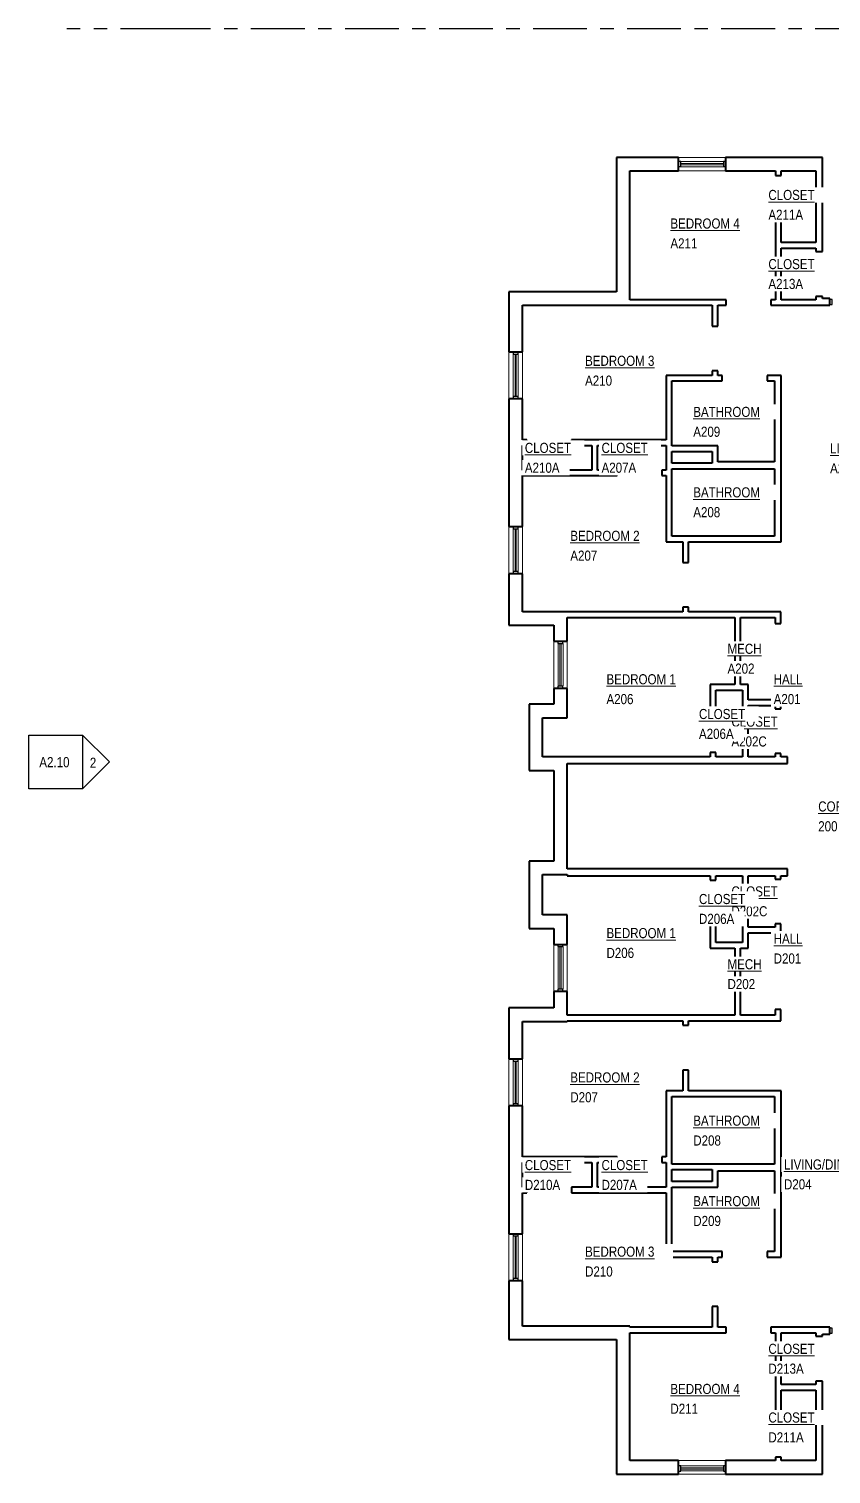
# Model space of a CAD drawing. Header units: inches. Extents: x -118 to 1455, y -116 to 1419.
# Drawn here: x -118 to 598, y -116 to 1174 of the extents above; entities that cross this region are included whole.
import ezdxf

# ---------------------------------------------------------------- set-up
doc = ezdxf.new("R2010")
doc.units = ezdxf.units.IN
doc.header["$MEASUREMENT"] = 0
doc.linetypes.add('Grid Line', pattern=[84, 48, -12, 12, -12])
for name, color, linetype, lineweight in [('A-AREA-IDEN', 2, 'Continuous', 9), ('A-GLAZ-CURT', 52, 'Continuous', 9), ('A-GLAZ-CWMG', 51, 'Continuous', 9), ('A-WALL', 113, 'Continuous', 15), ('G-ANNO-SYMB', 111, 'Continuous', 9), ('I-WALL', 2, 'Continuous', 15), ('S-GRID', 1, 'Continuous', 9)]:
    doc.layers.add(name, color=color, linetype=linetype, lineweight=lineweight)
doc.styles.add('Arial Narrow', font='ARIALN.TTF', dxfattribs={"height": 9})

# ---------------------------------------------------------------- blocks, each defined once
blk = doc.blocks.new('Rectangular Mullion - 4 1_2_ x 2_ Rectangular_CE_-5154610-LEVEL 2')
at = {"layer": 'A-GLAZ-CWMG', "lineweight": 25}
for p, q in [((-2, 2.25), (0, 2.25)), ((-2, -2.25), (-2, 2.25)), ((0, 2.25), (0, -2.25)), ((0, -2.25), (-2, -2.25))]:
    blk.add_line(p, q, dxfattribs=at)
blk = doc.blocks.new('Rectangular Mullion - 4 1_2_ x 2_ Rectangular_CE_-5154614-LEVEL 2')
at = {"layer": 'A-GLAZ-CWMG', "lineweight": 25}
for p, q in [((-2, 2.25), (0, 2.25)), ((-2, -2.25), (-2, 2.25)), ((0, 2.25), (0, -2.25)), ((0, -2.25), (-2, -2.25))]:
    blk.add_line(p, q, dxfattribs=at)
blk = doc.blocks.new('System Panel - zGlazed-5154618-LEVEL 2')
at = {"layer": 'A-GLAZ-CURT', "lineweight": 15}
for p, q in [((19, 0.5), (-19, 0.5)), ((-19, 0.5), (-19, -0.5)), ((19, -0.5), (19, 0.5)), ((-19, -0.5), (19, -0.5))]:
    blk.add_line(p, q, dxfattribs=at)
blk = doc.blocks.new('Rectangular Mullion - 4 1_2_ x 2_ Rectangular_CE_-5154617-LEVEL 2')
at = {"layer": 'A-GLAZ-CWMG'}
for p, q in [((463.9, 1055.4), (501.9, 1055.4)), ((463.9, 1050.9), (501.9, 1050.9))]:
    blk.add_line(p, q, dxfattribs=at)
blk = doc.blocks.new('Rectangular Mullion - 4 1_2_ x 2_ Rectangular_CE_-5154619-LEVEL 2')
at = {"layer": 'A-GLAZ-CWMG', "lineweight": 25}
for p, q in [((-2, 2.25), (0, 2.25)), ((-2, -2.25), (-2, 2.25)), ((0, 2.25), (0, -2.25)), ((0, -2.25), (-2, -2.25))]:
    blk.add_line(p, q, dxfattribs=at)
blk = doc.blocks.new('Rectangular Mullion - 4 1_2_ x 2_ Rectangular_CE_-5154620-LEVEL 2')
at = {"layer": 'A-GLAZ-CWMG', "lineweight": 25}
for p, q in [((0, 2.25), (-2, 2.25)), ((-2, 2.25), (-2, -2.25)), ((0, -2.25), (0, 2.25)), ((-2, -2.25), (0, -2.25))]:
    blk.add_line(p, q, dxfattribs=at)
blk = doc.blocks.new('System Panel - zGlazed-5154623-LEVEL 2')
at = {"layer": 'A-GLAZ-CURT', "lineweight": 15}
for p, q in [((19, 0.5), (-19, 0.5)), ((-19, 0.5), (-19, -0.5)), ((19, -0.5), (19, 0.5)), ((-19, -0.5), (19, -0.5))]:
    blk.add_line(p, q, dxfattribs=at)
blk = doc.blocks.new('Rectangular Mullion - 4 1_2_ x 2_ Rectangular_CE_-5154622-LEVEL 2')
at = {"layer": 'A-GLAZ-CWMG'}
for p, q in [((931.9, 1055.4), (893.9, 1055.4)), ((931.9, 1050.9), (893.9, 1050.9))]:
    blk.add_line(p, q, dxfattribs=at)
blk = doc.blocks.new('Rectangular Mullion - 4 1_2_ x 2_ Rectangular_CE_-5154624-LEVEL 2')
at = {"layer": 'A-GLAZ-CWMG', "lineweight": 25}
for p, q in [((-2, 2.25), (0, 2.25)), ((-2, -2.25), (-2, 2.25)), ((0, 2.25), (0, -2.25)), ((0, -2.25), (-2, -2.25))]:
    blk.add_line(p, q, dxfattribs=at)
blk = doc.blocks.new('Rectangular Mullion - 4 1_2_ x 2_ Rectangular_CE_-5154625-LEVEL 2')
at = {"layer": 'A-GLAZ-CWMG', "lineweight": 25}
for p, q in [((0, 2.25), (-2, 2.25)), ((-2, 2.25), (-2, -2.25)), ((0, -2.25), (0, 2.25)), ((-2, -2.25), (0, -2.25))]:
    blk.add_line(p, q, dxfattribs=at)
blk = doc.blocks.new('Elevation - Detail Number_CE_-134675-LEVEL 2')
at = {"layer": 'G-ANNO-SYMB', "lineweight": 25}
for p, q in [((-0.25, -0.25), (-0.25, 0.25)), ((-0.25, 0.25), (0.25, 0.25)), ((0.25, 0.25), (0.25, -0.25)), ((0.25, -0.25), (-0.25, -0.25))]:
    blk.add_line(p, q, dxfattribs=at)
blk = doc.blocks.new('Elevation - Detail Number_CE_-46063-LEVEL 2')
at = {"layer": 'G-ANNO-SYMB', "lineweight": 25}
for p, q in [((0, 0.25), (-0.25, 0)), ((0.25, 0), (0, 0.25)), ((-0.25, 0), (0.25, 0))]:
    blk.add_line(p, q, dxfattribs=at)

msp = doc.modelspace()

# ---------------------------------------------------------------- linework, layer by layer
at = {"layer": 'A-WALL', "lineweight": 40}
for p, q in [((406.4, 1059.2), (406.4, 939.2)), ((461.9, 1059.2), (406.4, 1059.2)), ((461.9, 1047.2), (461.9, 1059.2)), ((590.4, 1059.2), (503.9, 1059.2)), ((503.9, 1059.2), (503.9, 1047.2)), ((590.4, 975.2), (590.4, 1059.2)), ((418.4, 932.2), (418.4, 1047.2)), ((418.4, 1047.2), (461.9, 1047.2)), ((503.9, 1047.2), (548.4, 1047.2)), ((553.4, 1047.2), (584.4, 1047.2)), ((584.4, 1047.2), (584.4, 983.2)), ((584.4, 978.2), (584.4, 975.2)), ((584.4, 975.2), (590.4, 975.2)), ((310.4, 939.2), (310.4, 885.7)), ((406.4, 939.2), (310.4, 939.2)), ((584.4, 935.2), (584.4, 932.2)), ((590.4, 935.2), (584.4, 935.2)), ((590.4, 933.2), (590.4, 935.2)), ((597.1, 933.2), (590.4, 933.2)), ((597.1, 927.2), (597.1, 933.2)), ((322.4, 885.7), (322.4, 927.2)), ((322.4, 927.2), (418.4, 927.2)), ((584.4, 927.2), (597.1, 927.2)), ((310.4, 885.7), (322.4, 885.7)), ((553.6, 864.7), (547.6, 864.7)), ((553.6, 721.2), (553.6, 864.7)), ((547.6, 859.7), (547.6, 787.4)), ((322.4, 843.7), (310.4, 843.7)), ((310.4, 843.7), (310.4, 729.7)), ((322.4, 807.2), (322.4, 843.7)), ((322.4, 780.2), (322.4, 802.2)), ((491.9, 787.4), (491.9, 786.4)), ((547.6, 787.4), (496.9, 787.4)), ((322.4, 729.7), (322.4, 775.2)), ((491.9, 781.4), (547.6, 781.4)), ((547.6, 781.4), (547.6, 721.2)), ((310.4, 729.7), (322.4, 729.7)), ((322.4, 687.7), (310.4, 687.7)), ((310.4, 687.7), (310.4, 641.7)), ((322.4, 653.7), (322.4, 687.7)), ((362.4, 653.7), (322.4, 653.7)), ((362.4, 627.4), (362.4, 648.7)), ((310.4, 641.7), (350.4, 641.7)), ((350.4, 641.7), (350.4, 627.4)), ((350.4, 627.4), (362.4, 627.4)), ((362.4, 585.4), (350.4, 585.4)), ((350.4, 585.4), (350.4, 571.2)), ((362.4, 559.2), (362.4, 585.4)), ((328.4, 571.2), (328.4, 512.2)), ((350.4, 571.2), (328.4, 571.2)), ((340.4, 524.2), (340.4, 559.2)), ((340.4, 559.2), (362.4, 559.2)), ((490.1, 524.2), (340.4, 524.2)), ((362.4, 424.2), (362.4, 518.2)), ((362.4, 518.2), (559.1, 518.2)), ((519.1, 524.2), (495.1, 524.2)), ((548.1, 524.2), (524.1, 524.2)), ((559.1, 524.2), (553.1, 524.2)), ((559.1, 518.2), (559.1, 524.2)), ((328.4, 512.2), (350.4, 512.2)), ((350.4, 512.2), (350.4, 431.2)), ((328.4, 431.2), (328.4, 371.2)), ((350.4, 431.2), (328.4, 431.2)), ((340.4, 383.2), (340.4, 419.2)), ((340.4, 419.2), (362.4, 419.2)), ((559.1, 424.2), (362.4, 424.2)), ((362.4, 419.2), (362.4, 418.2)), ((362.4, 418.2), (490.1, 418.2)), ((495.1, 418.2), (519.1, 418.2)), ((524.1, 418.2), (548.1, 418.2)), ((553.1, 418.2), (559.1, 418.2)), ((559.1, 418.2), (559.1, 424.2)), ((362.4, 383.2), (340.4, 383.2)), ((362.4, 356.9), (362.4, 383.2)), ((328.4, 371.2), (350.4, 371.2)), ((350.4, 371.2), (350.4, 356.9)), ((350.4, 356.9), (362.4, 356.9)), ((362.4, 314.9), (350.4, 314.9)), ((350.4, 314.9), (350.4, 300.2)), ((362.4, 293.7), (362.4, 314.9)), ((310.4, 300.2), (310.4, 254.7)), ((350.4, 300.2), (310.4, 300.2)), ((322.4, 254.7), (322.4, 288.2)), ((322.4, 288.2), (362.4, 288.2)), ((362.4, 288.2), (362.4, 288.7)), ((310.4, 254.7), (322.4, 254.7)), ((547.6, 221.2), (547.6, 160.9)), ((553.6, 77.7), (553.6, 221.2)), ((322.4, 212.7), (310.4, 212.7)), ((310.4, 212.7), (310.4, 98.7)), ((322.4, 167.2), (322.4, 212.7)), ((322.4, 140.2), (322.4, 162.2)), ((547.6, 160.9), (491.9, 160.9)), ((491.9, 155.9), (491.9, 154.9)), ((496.9, 154.9), (547.6, 154.9)), ((547.6, 154.9), (547.6, 82.7)), ((322.4, 98.7), (322.4, 135.2)), ((310.4, 98.7), (322.4, 98.7)), ((547.6, 77.7), (553.6, 77.7)), ((322.4, 56.7), (310.4, 56.7)), ((310.4, 56.7), (310.4, 4.2)), ((322.4, 16.2), (322.4, 56.7)), ((418.4, 16.2), (322.4, 16.2)), ((418.4, 15.2), (418.4, 16.2)), ((597.1, 15.2), (584.4, 15.2)), ((597.1, 9.2), (597.1, 15.2)), ((310.4, 4.2), (406.4, 4.2)), ((406.4, 4.2), (406.4, -115.8)), ((418.4, -103.8), (418.4, 10.2)), ((584.4, 10.2), (584.4, 7.2)), ((584.4, 7.2), (590.4, 7.2)), ((590.4, 7.2), (590.4, 9.2)), ((590.4, 9.2), (597.1, 9.2)), ((590.4, -32.8), (584.4, -32.8)), ((584.4, -32.8), (584.4, -35.8)), ((590.4, -115.8), (590.4, -32.8)), ((584.4, -40.8), (584.4, -103.8)), ((406.4, -115.8), (461.9, -115.8)), ((461.9, -103.8), (418.4, -103.8)), ((461.9, -115.8), (461.9, -103.8)), ((548.4, -103.8), (503.9, -103.8)), ((503.9, -103.8), (503.9, -115.8)), ((503.9, -115.8), (590.4, -115.8)), ((584.4, -103.8), (553.4, -103.8))]:
    msp.add_line(p, q, dxfattribs=at)
at = {"layer": 'A-WALL'}
for p, q in [((461.9, 1059.2), (503.9, 1059.2)), ((503.9, 1047.2), (461.9, 1047.2)), ((310.4, 843.7), (310.4, 885.7)), ((322.4, 885.7), (322.4, 843.7)), ((310.4, 687.7), (310.4, 729.7)), ((322.4, 729.7), (322.4, 687.7)), ((350.4, 585.4), (350.4, 627.4)), ((362.4, 627.4), (362.4, 585.4)), ((350.4, 314.9), (350.4, 356.9)), ((362.4, 356.9), (362.4, 314.9)), ((310.4, 212.7), (310.4, 254.7)), ((322.4, 254.7), (322.4, 212.7)), ((310.4, 56.7), (310.4, 98.7)), ((322.4, 98.7), (322.4, 56.7)), ((461.9, -103.8), (503.9, -103.8)), ((503.9, -115.8), (461.9, -115.8))]:
    msp.add_line(p, q, dxfattribs=at)
at = {"layer": 'I-WALL', "lineweight": 40}
for p, q in [((548.4, 1047.2), (548.4, 1043.2)), ((553.4, 1043.2), (553.4, 1047.2)), ((548.4, 1043.2), (553.4, 1043.2)), ((548.4, 1003.2), (548.4, 932.2)), ((553.4, 1003.2), (548.4, 1003.2)), ((553.4, 983.2), (553.4, 1003.2)), ((584.4, 983.2), (553.4, 983.2)), ((553.4, 932.2), (553.4, 978.2)), ((553.4, 978.2), (584.4, 978.2)), ((504.4, 932.2), (418.4, 932.2)), ((504.4, 927.2), (504.4, 932.2)), ((548.4, 932.2), (544.4, 932.2)), ((544.4, 932.2), (544.4, 927.2)), ((584.4, 932.2), (553.4, 932.2)), ((418.4, 927.2), (491.9, 927.2)), ((491.9, 927.2), (491.9, 908.7)), ((496.9, 927.2), (504.4, 927.2)), ((496.9, 908.7), (496.9, 927.2)), ((544.4, 927.2), (584.4, 927.2)), ((491.9, 908.7), (496.9, 908.7)), ((491.9, 864.7), (450.9, 864.7)), ((450.9, 864.7), (450.9, 807.2)), ((491.9, 868.7), (491.9, 864.7)), ((496.9, 868.7), (491.9, 868.7)), ((496.9, 864.7), (496.9, 868.7)), ((500.9, 864.7), (496.9, 864.7)), ((500.9, 859.7), (500.9, 864.7)), ((547.6, 864.7), (540.9, 864.7)), ((540.9, 864.7), (540.9, 859.7)), ((455.9, 859.7), (500.9, 859.7)), ((455.9, 801.9), (455.9, 859.7)), ((540.9, 859.7), (547.6, 859.7)), ((326.4, 807.2), (322.4, 807.2)), ((322.4, 802.2), (326.4, 802.2)), ((326.4, 802.2), (326.4, 807.2)), ((450.9, 807.2), (366.4, 807.2)), ((366.4, 807.2), (366.4, 802.2)), ((366.4, 802.2), (384.4, 802.2)), ((384.4, 802.2), (384.4, 780.2)), ((389.4, 802.2), (450.9, 802.2)), ((389.4, 780.2), (389.4, 802.2)), ((450.9, 802.2), (450.9, 780.2)), ((496.9, 801.9), (455.9, 801.9)), ((496.9, 787.4), (496.9, 801.9)), ((455.9, 786.4), (455.9, 796.9)), ((455.9, 796.9), (491.9, 796.9)), ((491.9, 796.9), (491.9, 787.4)), ((384.4, 780.2), (322.4, 780.2)), ((322.4, 775.2), (406.9, 775.2)), ((406.9, 780.2), (389.4, 780.2)), ((406.9, 775.2), (406.9, 780.2)), ((450.9, 780.2), (446.9, 780.2)), ((446.9, 780.2), (446.9, 775.2)), ((446.9, 775.2), (450.9, 775.2)), ((450.9, 775.2), (450.9, 716.2)), ((491.9, 786.4), (455.9, 786.4)), ((455.9, 721.2), (455.9, 781.4)), ((455.9, 781.4), (491.9, 781.4)), ((450.9, 716.2), (465.6, 716.2)), ((547.6, 721.2), (455.9, 721.2)), ((465.6, 716.2), (465.6, 697.7)), ((470.6, 716.2), (553.6, 716.2)), ((470.6, 697.7), (470.6, 716.2)), ((553.6, 716.2), (553.6, 721.2)), ((465.6, 697.7), (470.6, 697.7)), ((465.6, 653.7), (362.4, 653.7)), ((362.4, 648.7), (512.1, 648.7)), ((465.6, 657.7), (465.6, 653.7)), ((470.6, 657.7), (465.6, 657.7)), ((470.6, 653.7), (470.6, 657.7)), ((553.1, 653.7), (470.6, 653.7)), ((512.1, 648.7), (512.1, 588.8)), ((517.1, 648.7), (548.1, 648.7)), ((517.1, 588.8), (517.1, 648.7)), ((548.1, 648.7), (548.1, 643.4)), ((553.1, 643.4), (553.1, 653.7)), ((548.1, 643.4), (553.1, 643.4)), ((512.1, 588.8), (490.1, 588.8)), ((490.1, 588.8), (490.1, 568.2)), ((495.1, 583.8), (519.1, 583.8)), ((495.1, 568.2), (495.1, 583.8)), ((524.1, 588.8), (517.1, 588.8)), ((519.1, 583.8), (519.1, 524.2)), ((524.1, 575.2), (524.1, 588.8)), ((490.1, 568.2), (495.1, 568.2)), ((548.1, 575.2), (524.1, 575.2)), ((524.1, 570.2), (548.1, 570.2)), ((524.1, 524.2), (524.1, 570.2)), ((548.1, 579.4), (548.1, 575.2)), ((553.1, 579.4), (548.1, 579.4)), ((548.1, 570.2), (548.1, 567.2)), ((553.1, 567.2), (553.1, 579.4)), ((548.1, 567.2), (553.1, 567.2)), ((490.1, 528.2), (490.1, 524.2)), ((495.1, 528.2), (490.1, 528.2)), ((495.1, 524.2), (495.1, 528.2)), ((548.1, 527.2), (548.1, 524.2)), ((553.1, 527.2), (548.1, 527.2)), ((553.1, 524.2), (553.1, 527.2)), ((490.1, 418.2), (490.1, 414.2)), ((490.1, 414.2), (495.1, 414.2)), ((495.1, 414.2), (495.1, 418.2)), ((519.1, 418.2), (519.1, 358.6)), ((524.1, 372.2), (524.1, 418.2)), ((548.1, 418.2), (548.1, 415.2)), ((548.1, 415.2), (553.1, 415.2)), ((553.1, 415.2), (553.1, 418.2)), ((495.1, 374.2), (490.1, 374.2)), ((490.1, 374.2), (490.1, 353.6)), ((495.1, 358.6), (495.1, 374.2)), ((553.1, 375.2), (548.1, 375.2)), ((548.1, 375.2), (548.1, 372.2)), ((553.1, 362.9), (553.1, 375.2)), ((548.1, 372.2), (524.1, 372.2)), ((524.1, 367.2), (548.1, 367.2)), ((524.1, 353.6), (524.1, 367.2)), ((548.1, 367.2), (548.1, 362.9)), ((548.1, 362.9), (553.1, 362.9)), ((490.1, 353.6), (512.1, 353.6)), ((519.1, 358.6), (495.1, 358.6)), ((512.1, 353.6), (512.1, 293.7)), ((517.1, 353.6), (524.1, 353.6)), ((517.1, 293.7), (517.1, 353.6)), ((553.1, 298.9), (548.1, 298.9)), ((548.1, 298.9), (548.1, 293.7)), ((553.1, 288.7), (553.1, 298.9)), ((512.1, 293.7), (362.4, 293.7)), ((362.4, 288.7), (465.6, 288.7)), ((465.6, 288.7), (465.6, 284.7)), ((465.6, 284.7), (470.6, 284.7)), ((470.6, 284.7), (470.6, 288.7)), ((470.6, 288.7), (553.1, 288.7)), ((548.1, 293.7), (517.1, 293.7)), ((470.6, 244.7), (465.6, 244.7)), ((465.6, 244.7), (465.6, 226.2)), ((470.6, 226.2), (470.6, 244.7)), ((450.9, 226.2), (450.9, 167.2)), ((465.6, 226.2), (450.9, 226.2)), ((455.9, 160.9), (455.9, 221.2)), ((455.9, 221.2), (547.6, 221.2)), ((553.6, 226.2), (470.6, 226.2)), ((553.6, 221.2), (553.6, 226.2)), ((406.9, 167.2), (322.4, 167.2)), ((322.4, 162.2), (384.4, 162.2)), ((384.4, 162.2), (384.4, 140.2)), ((389.4, 162.2), (406.9, 162.2)), ((389.4, 140.2), (389.4, 162.2)), ((406.9, 162.2), (406.9, 167.2)), ((450.9, 167.2), (446.9, 167.2)), ((446.9, 167.2), (446.9, 162.2)), ((446.9, 162.2), (450.9, 162.2)), ((450.9, 162.2), (450.9, 140.2)), ((491.9, 160.9), (455.9, 160.9)), ((455.9, 145.4), (455.9, 155.9)), ((455.9, 155.9), (491.9, 155.9)), ((491.9, 154.9), (491.9, 145.4)), ((496.9, 140.4), (496.9, 154.9)), ((491.9, 145.4), (455.9, 145.4)), ((326.4, 140.2), (322.4, 140.2)), ((322.4, 135.2), (326.4, 135.2)), ((326.4, 135.2), (326.4, 140.2)), ((384.4, 140.2), (366.4, 140.2)), ((366.4, 140.2), (366.4, 135.2)), ((366.4, 135.2), (450.9, 135.2)), ((450.9, 140.2), (389.4, 140.2)), ((450.9, 135.2), (450.9, 77.7)), ((455.9, 82.7), (455.9, 140.4)), ((455.9, 140.4), (496.9, 140.4)), ((450.9, 77.7), (491.9, 77.7)), ((500.9, 82.7), (455.9, 82.7)), ((491.9, 77.7), (491.9, 73.7)), ((496.9, 77.7), (500.9, 77.7)), ((496.9, 73.7), (496.9, 77.7)), ((500.9, 77.7), (500.9, 82.7)), ((547.6, 82.7), (540.9, 82.7)), ((540.9, 82.7), (540.9, 77.7)), ((540.9, 77.7), (547.6, 77.7)), ((491.9, 73.7), (496.9, 73.7)), ((496.9, 33.7), (491.9, 33.7)), ((491.9, 33.7), (491.9, 15.2)), ((496.9, 15.2), (496.9, 33.7)), ((491.9, 15.2), (418.4, 15.2)), ((504.4, 15.2), (496.9, 15.2)), ((504.4, 10.2), (504.4, 15.2)), ((584.4, 15.2), (544.4, 15.2)), ((544.4, 15.2), (544.4, 10.2)), ((418.4, 10.2), (504.4, 10.2)), ((544.4, 10.2), (548.4, 10.2)), ((548.4, 10.2), (548.4, -60.8)), ((553.4, -35.8), (553.4, 10.2)), ((553.4, 10.2), (584.4, 10.2)), ((584.4, -35.8), (553.4, -35.8)), ((553.4, -60.8), (553.4, -40.8)), ((553.4, -40.8), (584.4, -40.8)), ((548.4, -60.8), (553.4, -60.8)), ((553.4, -100.8), (548.4, -100.8)), ((548.4, -100.8), (548.4, -103.8)), ((553.4, -103.8), (553.4, -100.8))]:
    msp.add_line(p, q, dxfattribs=at)
at = {"layer": 'S-GRID', "linetype": 'Grid Line', "lineweight": 25}
for p, q in [((11.6, 1173.9), (-84.4, 1173.9)), ((1220, 1173.9), (11.6, 1173.9))]:
    msp.add_line(p, q, dxfattribs=at)

# ---------------------------------------------------------------- block references
at = {"layer": 'A-GLAZ-CURT'}
for name, p, rotation in [('System Panel - zGlazed-5154618-LEVEL 2', (482.9, 1053.2), 180), ('System Panel - zGlazed-5154618-LEVEL 2', (316.4, 864.7), 269.9999999999999), ('System Panel - zGlazed-5154618-LEVEL 2', (316.4, 708.7), 269.9999999999999), ('System Panel - zGlazed-5154618-LEVEL 2', (356.4, 606.4), 269.9999999999999), ('System Panel - zGlazed-5154623-LEVEL 2', (356.4, 335.9), 90.00000000000026), ('System Panel - zGlazed-5154623-LEVEL 2', (316.4, 233.7), 90.00000000000026), ('System Panel - zGlazed-5154623-LEVEL 2', (316.4, 77.7), 90.00000000000026), ('System Panel - zGlazed-5154623-LEVEL 2', (482.9, -110.8), 180)]:
    msp.add_blockref(name, p, dxfattribs=dict(at, rotation=rotation))
at = {"layer": 'A-GLAZ-CWMG', "extrusion": (0, 0, -1)}
for name, p in [('Rectangular Mullion - 4 1_2_ x 2_ Rectangular_CE_-5154619-LEVEL 2', (-461.9, 1053.2)), ('Rectangular Mullion - 4 1_2_ x 2_ Rectangular_CE_-5154610-LEVEL 2', (-597.1, 930.2)), ('Rectangular Mullion - 4 1_2_ x 2_ Rectangular_CE_-5154614-LEVEL 2', (-597.1, 12.2)), ('Rectangular Mullion - 4 1_2_ x 2_ Rectangular_CE_-5154624-LEVEL 2', (-461.9, -110.8))]:
    msp.add_blockref(name, p, dxfattribs=at)
at = {"layer": 'A-GLAZ-CWMG'}
for name, p in [('Rectangular Mullion - 4 1_2_ x 2_ Rectangular_CE_-5154617-LEVEL 2', (0, 0)), ('Rectangular Mullion - 4 1_2_ x 2_ Rectangular_CE_-5154620-LEVEL 2', (503.9, 1053.2)), ('Rectangular Mullion - 4 1_2_ x 2_ Rectangular_CE_-5154625-LEVEL 2', (503.9, -110.8))]:
    msp.add_blockref(name, p, dxfattribs=at)
for name, p, rotation in [('Rectangular Mullion - 4 1_2_ x 2_ Rectangular_CE_-5154620-LEVEL 2', (316.4, 885.7), 89.99999999999994), ('Rectangular Mullion - 4 1_2_ x 2_ Rectangular_CE_-5154617-LEVEL 2', (1369.6, 381.8), 89.99999999999994), ('Rectangular Mullion - 4 1_2_ x 2_ Rectangular_CE_-5154620-LEVEL 2', (316.4, 729.7), 89.99999999999994), ('Rectangular Mullion - 4 1_2_ x 2_ Rectangular_CE_-5154617-LEVEL 2', (1369.6, 225.8), 89.99999999999994), ('Rectangular Mullion - 4 1_2_ x 2_ Rectangular_CE_-5154620-LEVEL 2', (356.4, 627.4), 89.99999999999994), ('Rectangular Mullion - 4 1_2_ x 2_ Rectangular_CE_-5154617-LEVEL 2', (1409.6, 123.6), 89.99999999999994), ('Rectangular Mullion - 4 1_2_ x 2_ Rectangular_CE_-5154622-LEVEL 2', (1409.6, -576.9), 90.00000000000053), ('Rectangular Mullion - 4 1_2_ x 2_ Rectangular_CE_-5154625-LEVEL 2', (356.4, 314.9), 270.0000000000002), ('Rectangular Mullion - 4 1_2_ x 2_ Rectangular_CE_-5154622-LEVEL 2', (1369.6, -679.2), 90.00000000000053), ('Rectangular Mullion - 4 1_2_ x 2_ Rectangular_CE_-5154625-LEVEL 2', (316.4, 212.7), 270.0000000000002), ('Rectangular Mullion - 4 1_2_ x 2_ Rectangular_CE_-5154622-LEVEL 2', (1369.6, -835.2), 90.00000000000053), ('Rectangular Mullion - 4 1_2_ x 2_ Rectangular_CE_-5154625-LEVEL 2', (316.4, 56.7), 270.0000000000002), ('Rectangular Mullion - 4 1_2_ x 2_ Rectangular_CE_-5154622-LEVEL 2', (1395.7, 942.4), 180)]:
    msp.add_blockref(name, p, dxfattribs=dict(at, rotation=rotation))
at = {"layer": 'A-GLAZ-CWMG', "extrusion": (0, 0, -1)}
for name, p, rotation in [('Rectangular Mullion - 4 1_2_ x 2_ Rectangular_CE_-5154619-LEVEL 2', (-316.4, 843.7), 270.0000000000001), ('Rectangular Mullion - 4 1_2_ x 2_ Rectangular_CE_-5154619-LEVEL 2', (-316.4, 687.7), 270.0000000000001), ('Rectangular Mullion - 4 1_2_ x 2_ Rectangular_CE_-5154619-LEVEL 2', (-356.4, 585.4), 270.0000000000001), ('Rectangular Mullion - 4 1_2_ x 2_ Rectangular_CE_-5154624-LEVEL 2', (-356.4, 356.9), 89.99999999999974), ('Rectangular Mullion - 4 1_2_ x 2_ Rectangular_CE_-5154624-LEVEL 2', (-316.4, 254.7), 89.99999999999974), ('Rectangular Mullion - 4 1_2_ x 2_ Rectangular_CE_-5154624-LEVEL 2', (-316.4, 98.7), 89.99999999999974)]:
    msp.add_blockref(name, p, dxfattribs=dict(at, rotation=rotation))
at = {"layer": 'G-ANNO-SYMB', "lineweight": 25, "xscale": 95.99999999999994, "yscale": 95.99999999999994, "zscale": 95.99999999999994, "rotation": 269.9999999999995}
msp.add_blockref('Elevation - Detail Number_CE_-134675-LEVEL 2', (-94.3, 519.7), dxfattribs=at)

# ---------------------------------------------------------------- texts
at = {"layer": 'A-AREA-IDEN', "char_height": 9, "attachment_point": 1, "style": 'Arial Narrow', "bg_fill": 3, "box_fill_scale": 1.25, "bg_fill_color": 9, "bg_fill_true_color": 13158600, "bg_fill_transparency": 0}
for s, insert, width in [('\\LBEDROOM 4', (454.6, 1004.7), 76.356), ('\\LLIVING/DINING', (597.2, 804), 89.991), ('\\LBEDROOM 2', (365.2, 726), 76.356), ('\\LBEDROOM 1', (397.5, 598), 76.356), ('\\LHALL', (546.8, 598), 31.512), ('\\LCORRIDOR', (586.6, 484.5), 69.084), ('\\LBEDROOM 2', (365.2, 242.7), 76.356), ('\\LBEDROOM 4', (454.6, -35.3), 76.356)]:
    msp.add_mtext(s, dxfattribs=dict(at, insert=insert, width=width))

# ---------------------------------------------------------------- next in the draw order: texts
for s, insert, width in [('\\LCLOSET', (542.1, 1030.2), 50.904), ('A211', (454.6, 987), 29.391), ('\\LCLOSET', (542.1, 968.5), 50.904), ('\\LBEDROOM 3', (378.4, 882.2), 76.356), ('\\LBATHROOM', (475, 836.6), 73.629), ('\\LCLOSET', (324.6, 804.5), 50.904), ('\\LCLOSET', (393.1, 804.5), 50.904), ('A204', (597.2, 786.3), 29.391), ('\\LBATHROOM', (475, 764.8), 73.629), ('A207', (365.2, 708.3), 29.391), ('\\LMECH', (505.6, 625.2), 37.269), ('A206', (397.5, 580.3), 29.391), ('A201', (546.8, 580.3), 29.391), ('\\LCLOSET', (509.1, 560.2), 50.904), ('200', (586.6, 466.8), 20.907), ('\\LCLOSET', (509.1, 408.7), 50.904), ('\\LHALL', (546.8, 366.5), 31.512), ('\\LMECH', (505.6, 343.7), 37.269), ('D207', (365.2, 225), 29.997), ('\\LBATHROOM', (475, 204.1), 73.629), ('\\LCLOSET', (324.6, 164.5), 50.904), ('\\LCLOSET', (393.1, 164.5), 50.904), ('\\LLIVING/DINING', (556, 165), 89.991), ('\\LBATHROOM', (475, 132.3), 73.629), ('\\LBEDROOM 3', (378.4, 87.2), 76.356), ('\\LCLOSET', (542.1, 0.5), 50.904), ('D211', (454.6, -53), 29.997), ('\\LCLOSET', (542.1, -60.8), 50.904)]:
    msp.add_mtext(s, dxfattribs=dict(at, insert=insert, width=width))
at = {"layer": 'G-ANNO-SYMB', "insert": (-109, 524), "char_height": 9, "width": 33.027, "attachment_point": 1, "style": 'Arial Narrow', "bg_fill": 3, "box_fill_scale": 1.25, "bg_fill_color": 9, "bg_fill_true_color": 13158600, "bg_fill_transparency": 0}
msp.add_mtext('A2.10', dxfattribs=at)

# ---------------------------------------------------------------- next in the draw order: block references
at = {"layer": 'G-ANNO-SYMB', "lineweight": 25, "xscale": 95.99999999999994, "yscale": 95.99999999999994, "zscale": 95.99999999999994, "rotation": 269.9999999999992}
msp.add_blockref('Elevation - Detail Number_CE_-46063-LEVEL 2', (-70.3, 519.7), dxfattribs=at)

# ---------------------------------------------------------------- next in the draw order: texts
at = {"layer": 'A-AREA-IDEN', "char_height": 9, "attachment_point": 1, "style": 'Arial Narrow', "bg_fill": 3, "box_fill_scale": 1.25, "bg_fill_color": 9, "bg_fill_true_color": 13158600, "bg_fill_transparency": 0}
for s, insert, width in [('A211A', (542.1, 1012.5), 37.875), ('A213A', (542.1, 950.8), 37.875), ('A210', (378.4, 864.5), 29.391), ('A209', (475, 818.9), 29.391), ('A210A', (324.6, 786.8), 37.875), ('A207A', (393.1, 786.8), 37.875), ('A208', (475, 747.1), 29.391), ('A202', (505.6, 607.5), 29.391), ('\\LCLOSET', (480.1, 567), 50.904), ('A202C', (509.1, 542.5), 38.481), ('D202C', (509.1, 391), 39.087), ('D201', (546.8, 348.8), 29.997), ('D202', (505.6, 326), 29.997), ('D208', (475, 186.4), 29.997), ('D210A', (324.6, 146.8), 38.481), ('D207A', (393.1, 146.8), 38.481), ('D204', (556, 147.3), 29.997), ('D209', (475, 114.6), 29.997), ('D210', (378.4, 69.5), 29.997), ('D213A', (542.1, -17.2), 38.481), ('D211A', (542.1, -78.5), 38.481)]:
    msp.add_mtext(s, dxfattribs=dict(at, insert=insert, width=width))

# ---------------------------------------------------------------- next in the draw order: texts
for s, insert, width in [('A206A', (480.1, 549.3), 37.875), ('\\LCLOSET', (480.1, 401.9), 50.904)]:
    msp.add_mtext(s, dxfattribs=dict(at, insert=insert, width=width))
at = {"layer": 'G-ANNO-SYMB', "insert": (-63.9, 523.5), "char_height": 9, "width": 6.969, "attachment_point": 1, "style": 'Arial Narrow', "bg_fill": 3, "box_fill_scale": 1.25, "bg_fill_color": 9, "bg_fill_true_color": 13158600, "bg_fill_transparency": 0}
msp.add_mtext('2', dxfattribs=at)

# ---------------------------------------------------------------- next in the draw order: texts
at = {"layer": 'A-AREA-IDEN', "insert": (480.1, 384.2), "char_height": 9, "width": 38.481, "attachment_point": 1, "style": 'Arial Narrow', "bg_fill": 3, "box_fill_scale": 1.25, "bg_fill_color": 9, "bg_fill_true_color": 13158600, "bg_fill_transparency": 0}
msp.add_mtext('D206A', dxfattribs=at)

# ---------------------------------------------------------------- next in the draw order: texts
at = {"layer": 'A-AREA-IDEN', "insert": (397.5, 371.5), "char_height": 9, "width": 76.356, "attachment_point": 1, "style": 'Arial Narrow', "bg_fill": 3, "box_fill_scale": 1.25, "bg_fill_color": 9, "bg_fill_true_color": 13158600, "bg_fill_transparency": 0}
msp.add_mtext('\\LBEDROOM 1', dxfattribs=at)

# ---------------------------------------------------------------- next in the draw order: texts
at = {"layer": 'A-AREA-IDEN', "insert": (397.5, 353.8), "char_height": 9, "width": 29.997, "attachment_point": 1, "style": 'Arial Narrow', "bg_fill": 3, "box_fill_scale": 1.25, "bg_fill_color": 9, "bg_fill_true_color": 13158600, "bg_fill_transparency": 0}
msp.add_mtext('D206', dxfattribs=at)

doc.saveas('drawing.dxf')
